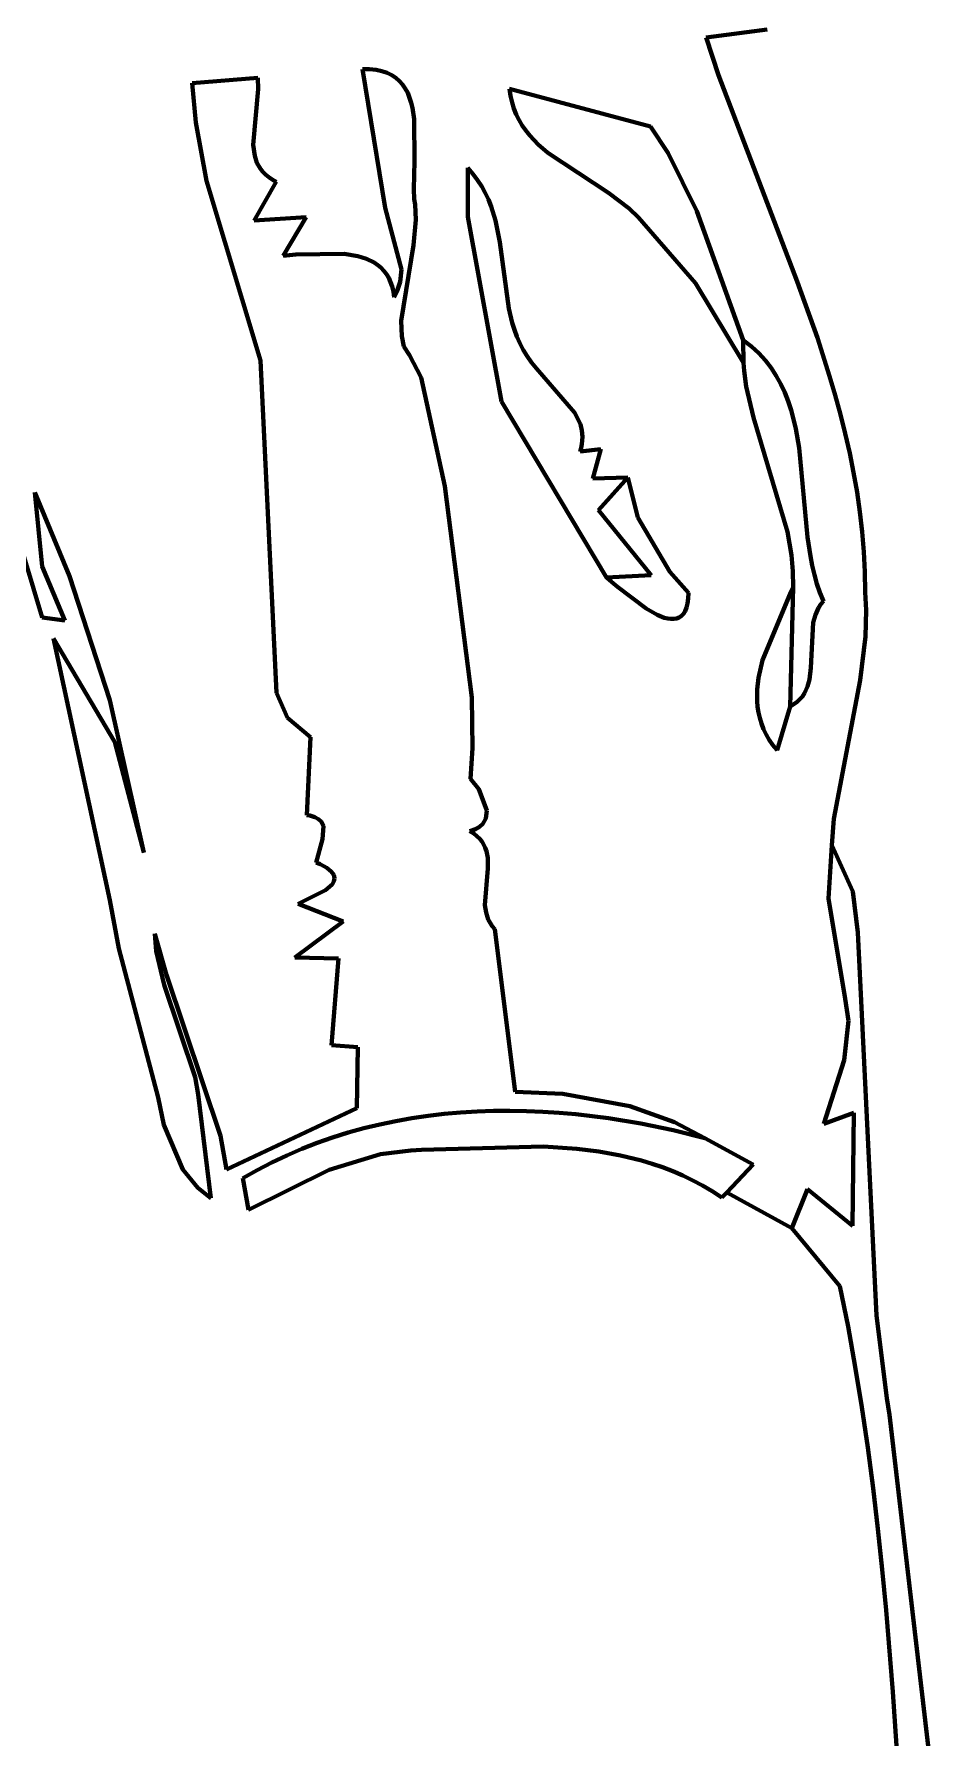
# Model space of a CAD drawing. Header units: millimetres. Extents: x 0 to 8.5, y 0 to 13.2.
# Drawn here: x 6.471 to 7.244, y 4.663 to 6.113 of the extents above; entities that cross this region are included whole.
import ezdxf

# ---------------------------------------------------------------- set-up
doc = ezdxf.new("R2010")
doc.units = ezdxf.units.MM
for name, color, linetype, lineweight in [('color#060606ff', 7, 'CONTINUOUS', 100), ('color#5c5c5cff', 7, 'CONTINUOUS', 100), ('color#aeaeaeff', 7, 'CONTINUOUS', 100), ('color#ffffffff', 7, 'CONTINUOUS', 100)]:
    doc.layers.add(name, color=color, linetype=linetype, lineweight=lineweight)

msp = doc.modelspace()

# ---------------------------------------------------------------- linework, layer by layer
at = {"layer": 'color#060606ff'}
for p, q in [((7.0951, 6.1164), (7.043, 6.1098)), ((7.043, 6.1098), (7.0537, 6.0777)), ((6.6613, 6.0753), (6.6055, 6.0709)), ((6.6617, 6.0657), (6.6613, 6.0753)), ((6.7566, 6.0828), (6.7506, 6.0828)), ((6.7506, 6.0828), (6.7697, 5.9648)), ((6.7621, 6.0823), (6.7566, 6.0828)), ((6.767, 6.0812), (6.7621, 6.0823)), ((6.7715, 6.0797), (6.767, 6.0812)), ((6.7754, 6.0778), (6.7715, 6.0797)), ((6.779, 6.0754), (6.7754, 6.0778)), ((6.782, 6.0727), (6.779, 6.0754)), ((7.0537, 6.0777), (7.1206, 5.9022)), ((6.6055, 6.0709), (6.6086, 6.0373)), ((6.6574, 6.0183), (6.6617, 6.0657)), ((6.7847, 6.0696), (6.782, 6.0727)), ((6.787, 6.0662), (6.7847, 6.0696)), ((6.789, 6.0625), (6.787, 6.0662)), ((6.7906, 6.0585), (6.789, 6.0625)), ((6.8758, 6.066), (6.8766, 6.0601)), ((6.9957, 6.0341), (6.8758, 6.066)), ((6.8766, 6.0601), (6.8779, 6.0545)), ((6.792, 6.0542), (6.7906, 6.0585)), ((6.793, 6.0498), (6.792, 6.0542)), ((6.7945, 6.0403), (6.793, 6.0498)), ((6.8779, 6.0545), (6.8795, 6.0492)), ((6.8795, 6.0492), (6.8815, 6.0442)), ((6.6086, 6.0373), (6.6177, 5.9878)), ((6.7948, 6.0046), (6.7945, 6.0403)), ((6.8815, 6.0442), (6.8839, 6.0394)), ((6.8839, 6.0394), (6.8866, 6.0349)), ((6.8866, 6.0349), (6.8896, 6.0306)), ((6.8896, 6.0306), (6.8929, 6.0264)), ((7.0107, 6.0112), (6.9957, 6.0341)), ((6.6588, 6.009), (6.6574, 6.0183)), ((6.8929, 6.0264), (6.9002, 6.0188)), ((6.9002, 6.0188), (6.9084, 6.0117)), ((6.6607, 6.0032), (6.6588, 6.009)), ((6.6638, 5.9979), (6.6607, 6.0032)), ((6.7942, 5.9806), (6.7948, 6.0046)), ((6.9084, 6.0117), (6.9601, 5.9775)), ((7.0351, 5.962), (7.0107, 6.0112)), ((6.6177, 5.9878), (6.6637, 5.835)), ((6.6583, 5.9539), (6.6771, 5.9869)), ((6.6657, 5.9954), (6.6638, 5.9979)), ((6.668, 5.9931), (6.6657, 5.9954)), ((6.6707, 5.9909), (6.668, 5.9931)), ((6.6737, 5.9888), (6.6707, 5.9909)), ((6.6771, 5.9869), (6.6737, 5.9888)), ((6.8401, 5.9988), (6.8403, 5.9571)), ((6.8446, 5.9937), (6.8401, 5.9988)), ((6.8485, 5.9884), (6.8446, 5.9937)), ((6.852, 5.983), (6.8485, 5.9884)), ((6.7946, 5.9722), (6.7942, 5.9806)), ((6.8551, 5.9775), (6.852, 5.983)), ((6.8578, 5.9718), (6.8551, 5.9775)), ((6.9601, 5.9775), (6.9777, 5.9641)), ((6.7697, 5.9648), (6.7838, 5.9124)), ((6.7953, 5.9677), (6.7946, 5.9722)), ((6.796, 5.9545), (6.7953, 5.9677)), ((6.8601, 5.966), (6.8578, 5.9718)), ((6.8637, 5.9541), (6.8601, 5.966)), ((6.9777, 5.9641), (6.9854, 5.9566)), ((7.0747, 5.8523), (7.0351, 5.962)), ((6.7027, 5.957), (6.6583, 5.9539)), ((6.6829, 5.9241), (6.7027, 5.957)), ((6.7939, 5.9329), (6.796, 5.9545)), ((6.8403, 5.9571), (6.8689, 5.7999)), ((6.8674, 5.9357), (6.8637, 5.9541)), ((6.9854, 5.9566), (7.034, 5.9007)), ((6.7835, 5.8687), (6.7939, 5.9329)), ((6.8751, 5.8792), (6.8674, 5.9357)), ((6.6937, 5.925), (6.6829, 5.9241)), ((6.7349, 5.9258), (6.6937, 5.925)), ((6.7467, 5.9237), (6.7349, 5.9258)), ((6.7539, 5.9214), (6.7467, 5.9237)), ((6.7605, 5.9182), (6.7539, 5.9214)), ((6.7635, 5.9161), (6.7605, 5.9182)), ((6.7662, 5.9139), (6.7635, 5.9161)), ((6.7687, 5.9113), (6.7662, 5.9139)), ((6.7709, 5.9084), (6.7687, 5.9113)), ((6.7729, 5.9052), (6.7709, 5.9084)), ((6.7745, 5.9017), (6.7729, 5.9052)), ((6.7758, 5.8978), (6.7745, 5.9017)), ((6.7827, 5.9019), (6.7801, 5.8941)), ((6.7838, 5.9124), (6.7827, 5.9019)), ((7.034, 5.9007), (7.0748, 5.8329)), ((7.1206, 5.9022), (7.1378, 5.8541)), ((6.7768, 5.8936), (6.7758, 5.8978)), ((6.7774, 5.8889), (6.7768, 5.8936)), ((6.7801, 5.8941), (6.7774, 5.8889)), ((6.878, 5.8671), (6.8751, 5.8792)), ((6.7841, 5.8556), (6.7835, 5.8687)), ((6.8799, 5.8611), (6.878, 5.8671)), ((6.882, 5.8553), (6.8799, 5.8611)), ((6.7857, 5.8467), (6.7841, 5.8556)), ((6.7906, 5.8395), (6.7857, 5.8467)), ((6.8845, 5.8496), (6.882, 5.8553)), ((6.8874, 5.844), (6.8845, 5.8496)), ((6.8907, 5.8385), (6.8874, 5.844)), ((7.0817, 5.8468), (7.0747, 5.8523)), ((7.0879, 5.8411), (7.0817, 5.8468)), ((7.1378, 5.8541), (7.1482, 5.8217)), ((6.6637, 5.835), (6.6772, 5.5522)), ((6.8005, 5.8204), (6.7906, 5.8395)), ((6.8945, 5.8332), (6.8907, 5.8385)), ((6.8988, 5.8281), (6.8945, 5.8332)), ((6.9311, 5.7906), (6.8988, 5.8281)), ((7.0748, 5.8329), (7.0754, 5.8262)), ((7.0935, 5.835), (7.0879, 5.8411)), ((7.0984, 5.8286), (7.0935, 5.835)), ((7.1028, 5.8219), (7.0984, 5.8286)), ((6.8205, 5.7279), (6.8005, 5.8204)), ((7.0754, 5.8262), (7.0773, 5.8128)), ((7.0773, 5.8128), (7.0833, 5.7865)), ((7.1067, 5.8149), (7.1028, 5.8219)), ((7.11, 5.8077), (7.1067, 5.8149)), ((7.1482, 5.8217), (7.153, 5.8055)), ((6.8689, 5.7999), (6.9584, 5.6503)), ((7.1129, 5.8003), (7.11, 5.8077)), ((7.1154, 5.7927), (7.1129, 5.8003)), ((7.153, 5.8055), (7.1575, 5.7891)), ((6.936, 5.7808), (6.9311, 5.7906)), ((7.0833, 5.7865), (7.1124, 5.6891)), ((7.1176, 5.7849), (7.1154, 5.7927)), ((7.1194, 5.7769), (7.1176, 5.7849)), ((7.1575, 5.7891), (7.1616, 5.7727)), ((6.9374, 5.7755), (6.936, 5.7808)), ((6.9379, 5.7699), (6.9374, 5.7755)), ((6.9374, 5.7638), (6.9379, 5.7699)), ((7.1222, 5.7606), (7.1194, 5.7769)), ((7.1616, 5.7727), (7.1653, 5.7562)), ((6.4778, 5.6164), (6.4343, 5.7613)), ((6.9358, 5.7574), (6.9368, 5.7607)), ((6.9534, 5.7596), (6.9358, 5.7574)), ((6.9368, 5.7607), (6.9374, 5.7638)), ((6.9467, 5.7345), (6.9534, 5.7596)), ((7.1295, 5.6847), (7.1222, 5.7606)), ((7.1653, 5.7562), (7.1687, 5.7396)), ((6.8436, 5.5482), (6.8205, 5.7279)), ((6.9763, 5.7355), (6.9467, 5.7345)), ((6.985, 5.7014), (6.9763, 5.7355)), ((7.1687, 5.7396), (7.1716, 5.7229)), ((6.5012, 5.6514), (6.4717, 5.7227)), ((6.4717, 5.7227), (6.4779, 5.6596)), ((7.1716, 5.7229), (7.174, 5.7061)), ((7.0123, 5.655), (6.985, 5.7014)), ((7.174, 5.7061), (7.176, 5.6892)), ((7.1124, 5.6891), (7.1158, 5.6692)), ((7.1319, 5.6684), (7.1295, 5.6847)), ((7.176, 5.6892), (7.1774, 5.6722)), ((7.1158, 5.6692), (7.117, 5.6558)), ((7.1334, 5.6604), (7.1319, 5.6684)), ((7.1774, 5.6722), (7.1782, 5.655)), ((6.4779, 5.6596), (6.497, 5.6136)), ((7.028, 5.6373), (7.0123, 5.655)), ((7.117, 5.6558), (7.1172, 5.6421)), ((7.1353, 5.6525), (7.1334, 5.6604)), ((7.1782, 5.655), (7.1785, 5.6377)), ((6.5355, 5.546), (6.5012, 5.6514)), ((6.9584, 5.6503), (6.9626, 5.6467)), ((6.9626, 5.6467), (6.9676, 5.6425)), ((6.9676, 5.6425), (6.992, 5.6239)), ((7.1172, 5.6421), (7.1151, 5.6377)), ((7.1374, 5.6449), (7.1353, 5.6525)), ((7.14, 5.6374), (7.1374, 5.6449)), ((7.0252, 5.6218), (7.0264, 5.6247)), ((7.0264, 5.6247), (7.0272, 5.6283)), ((7.0272, 5.6283), (7.0278, 5.6325)), ((7.0278, 5.6325), (7.028, 5.6373)), ((7.1151, 5.6377), (7.0912, 5.5799)), ((7.1361, 5.6185), (7.1389, 5.6246)), ((7.1389, 5.6246), (7.1408, 5.6275)), ((7.1429, 5.6302), (7.14, 5.6374)), ((7.1408, 5.6275), (7.1429, 5.6302)), ((7.1785, 5.6377), (7.1793, 5.6226)), ((6.497, 5.6136), (6.4778, 5.6164)), ((6.992, 5.6239), (7.0015, 5.6185)), ((7.0015, 5.6185), (7.0075, 5.6161)), ((7.0075, 5.6161), (7.0104, 5.6154)), ((7.0104, 5.6154), (7.0131, 5.615)), ((7.0131, 5.615), (7.0156, 5.615)), ((7.0156, 5.615), (7.018, 5.6154)), ((7.018, 5.6154), (7.0201, 5.6163)), ((7.0201, 5.6163), (7.0221, 5.6176)), ((7.0221, 5.6176), (7.0238, 5.6194)), ((7.0238, 5.6194), (7.0252, 5.6218)), ((7.1323, 5.5735), (7.1343, 5.612)), ((7.1343, 5.612), (7.1361, 5.6185)), ((7.1793, 5.6226), (7.1787, 5.6001)), ((6.5354, 5.3758), (6.4874, 5.5984)), ((6.4874, 5.5984), (6.5396, 5.5102)), ((7.1787, 5.6001), (7.1742, 5.563)), ((7.0912, 5.5799), (7.0878, 5.565)), ((7.1312, 5.5636), (7.1323, 5.5735)), ((6.6772, 5.5522), (6.6867, 5.531)), ((7.0866, 5.5551), (7.0865, 5.5452)), ((7.0878, 5.565), (7.0866, 5.5551)), ((7.1268, 5.5518), (7.1295, 5.5575)), ((7.1295, 5.5575), (7.1312, 5.5636)), ((7.1742, 5.563), (7.1519, 5.445)), ((6.5645, 5.4163), (6.5355, 5.546)), ((6.8442, 5.5051), (6.8436, 5.5482)), ((7.0865, 5.5452), (7.0869, 5.5404)), ((7.0869, 5.5404), (7.0876, 5.5355)), ((7.1035, 5.5033), (7.1146, 5.5406)), ((7.1146, 5.5406), (7.1178, 5.5425)), ((7.1178, 5.5425), (7.1206, 5.5445)), ((7.1206, 5.5445), (7.123, 5.5468)), ((7.123, 5.5468), (7.1251, 5.5492)), ((7.1251, 5.5492), (7.1268, 5.5518)), ((6.6867, 5.531), (6.7064, 5.5145)), ((7.0876, 5.5355), (7.0887, 5.5308)), ((7.0887, 5.5308), (7.0901, 5.526)), ((7.0901, 5.526), (7.0919, 5.5213)), ((6.5396, 5.5102), (6.5645, 5.4163)), ((6.7064, 5.5145), (6.703, 5.4482)), ((7.0919, 5.5213), (7.0942, 5.5167)), ((7.0942, 5.5167), (7.0969, 5.5122)), ((7.0969, 5.5122), (7.1, 5.5077)), ((6.8426, 5.4791), (6.8442, 5.5051)), ((7.1, 5.5077), (7.1035, 5.5033)), ((6.8496, 5.4703), (6.8426, 5.4791)), ((6.8563, 5.4522), (6.8496, 5.4703)), ((6.8555, 5.4453), (6.8563, 5.4522)), ((6.703, 5.4482), (6.7056, 5.4477)), ((6.7056, 5.4477), (6.71, 5.4464)), ((6.71, 5.4464), (6.7132, 5.4447)), ((6.7132, 5.4447), (6.7155, 5.4425)), ((6.7155, 5.4425), (6.7173, 5.4387)), ((6.7173, 5.4387), (6.7165, 5.4278)), ((6.842, 5.4346), (6.8466, 5.4362)), ((6.8466, 5.4362), (6.8502, 5.4383)), ((6.8502, 5.4383), (6.853, 5.4408)), ((6.853, 5.4408), (6.8555, 5.4453)), ((7.1519, 5.445), (7.1501, 5.4225)), ((6.7165, 5.4278), (6.7111, 5.4079)), ((6.8453, 5.4325), (6.842, 5.4346)), ((6.848, 5.4302), (6.8453, 5.4325)), ((6.8504, 5.4279), (6.848, 5.4302)), ((6.8523, 5.4254), (6.8504, 5.4279)), ((6.8539, 5.4229), (6.8523, 5.4254)), ((6.8551, 5.4202), (6.8539, 5.4229)), ((7.1501, 5.4225), (7.1474, 5.3771)), ((6.7111, 5.4079), (6.7146, 5.4063)), ((6.8561, 5.4175), (6.8551, 5.4202)), ((6.8571, 5.4118), (6.8561, 5.4175)), ((6.8572, 5.4028), (6.8571, 5.4118)), ((6.7146, 5.4063), (6.7176, 5.4048)), ((6.7176, 5.4048), (6.7201, 5.4032)), ((6.7201, 5.4032), (6.7222, 5.4017)), ((6.7222, 5.4017), (6.7239, 5.4002)), ((6.7239, 5.4002), (6.7251, 5.3987)), ((6.7251, 5.3987), (6.726, 5.3973)), ((6.726, 5.3973), (6.7265, 5.3959)), ((6.7267, 5.3945), (6.7262, 5.3918)), ((6.7265, 5.3959), (6.7267, 5.3945)), ((6.8547, 5.3714), (6.8572, 5.4028)), ((6.719, 5.3844), (6.6958, 5.3728)), ((6.7246, 5.3892), (6.719, 5.3844)), ((6.7262, 5.3918), (6.7246, 5.3892)), ((6.5432, 5.3348), (6.5354, 5.3758)), ((6.6958, 5.3728), (6.7342, 5.3575)), ((6.8557, 5.3653), (6.8547, 5.3714)), ((6.8576, 5.3594), (6.8557, 5.3653)), ((7.1474, 5.3771), (7.1616, 5.2919)), ((6.7342, 5.3575), (6.693, 5.3271)), ((6.8591, 5.3566), (6.8576, 5.3594)), ((6.861, 5.3538), (6.8591, 5.3566)), ((6.8632, 5.3511), (6.861, 5.3538)), ((6.8804, 5.2128), (6.8632, 5.3511)), ((6.5767, 5.2079), (6.5432, 5.3348)), ((6.5836, 5.3123), (6.5737, 5.3471)), ((6.5737, 5.3471), (6.5749, 5.3323)), ((6.5749, 5.3323), (6.5816, 5.3038)), ((6.693, 5.3271), (6.7302, 5.3261)), ((6.7302, 5.3261), (6.7242, 5.2525)), ((6.6295, 5.1752), (6.5836, 5.3123)), ((6.5816, 5.3038), (6.6082, 5.2251)), ((7.1616, 5.2919), (7.1642, 5.2731)), ((7.1642, 5.2731), (7.1606, 5.2396)), ((6.7242, 5.2525), (6.7465, 5.2508)), ((6.7465, 5.2508), (6.7458, 5.1989)), ((7.1606, 5.2396), (7.1433, 5.1856)), ((6.6082, 5.2251), (6.6105, 5.2105)), ((6.5815, 5.1846), (6.5767, 5.2079)), ((6.6105, 5.2105), (6.6214, 5.1224)), ((6.9211, 5.2109), (6.8804, 5.2128)), ((6.9781, 5.2006), (6.9211, 5.2109)), ((6.7458, 5.1989), (6.6348, 5.1467)), ((7.0162, 5.1869), (6.9781, 5.2006)), ((7.1433, 5.1856), (7.1688, 5.1948)), ((7.1688, 5.1948), (7.1678, 5.0986)), ((6.5975, 5.1467), (6.5815, 5.1846)), ((6.6348, 5.1467), (6.6295, 5.1752)), ((7.042, 5.1733), (7.0162, 5.1869)), ((7.0831, 5.1509), (7.042, 5.1733)), ((6.6104, 5.131), (6.5975, 5.1467)), ((7.0606, 5.1272), (7.0831, 5.1509)), ((6.6214, 5.1224), (6.6104, 5.131)), ((7.1162, 5.0968), (7.0606, 5.1272)), ((7.1294, 5.1298), (7.1162, 5.0968)), ((7.1678, 5.0986), (7.1294, 5.1298))]:
    msp.add_line(p, q, dxfattribs=at)
at = {"layer": 'color#5c5c5cff'}
for p, q in [((7.0747, 5.8523), (7.0817, 5.8468)), ((7.0748, 5.8329), (7.0747, 5.8523)), ((7.0817, 5.8468), (7.0879, 5.8411)), ((7.0754, 5.8262), (7.0748, 5.8329)), ((7.0879, 5.8411), (7.0935, 5.835)), ((7.0935, 5.835), (7.0984, 5.8286)), ((7.0984, 5.8286), (7.1028, 5.8219)), ((7.0773, 5.8128), (7.0754, 5.8262)), ((7.0833, 5.7865), (7.0773, 5.8128)), ((7.1028, 5.8219), (7.1067, 5.8149)), ((7.1067, 5.8149), (7.11, 5.8077)), ((7.11, 5.8077), (7.1129, 5.8003)), ((7.1129, 5.8003), (7.1154, 5.7927)), ((7.1124, 5.6891), (7.0833, 5.7865)), ((7.1154, 5.7927), (7.1176, 5.7849)), ((7.1176, 5.7849), (7.1194, 5.7769)), ((7.1194, 5.7769), (7.1222, 5.7606)), ((7.1222, 5.7606), (7.1295, 5.6847)), ((6.9514, 5.7077), (6.9763, 5.7355)), ((6.9763, 5.7355), (6.985, 5.7014)), ((6.9962, 5.6522), (6.9514, 5.7077)), ((6.985, 5.7014), (7.0123, 5.655)), ((7.1158, 5.6692), (7.1124, 5.6891)), ((7.1295, 5.6847), (7.1319, 5.6684)), ((7.117, 5.6558), (7.1158, 5.6692)), ((7.1319, 5.6684), (7.1334, 5.6604)), ((7.0123, 5.655), (7.028, 5.6373)), ((7.1172, 5.6421), (7.117, 5.6558)), ((7.1334, 5.6604), (7.1353, 5.6525)), ((6.9584, 5.6503), (6.9962, 5.6522)), ((6.9626, 5.6467), (6.9584, 5.6503)), ((6.9676, 5.6425), (6.9626, 5.6467)), ((6.992, 5.6239), (6.9676, 5.6425)), ((7.1146, 5.5406), (7.1172, 5.6421)), ((7.1353, 5.6525), (7.1374, 5.6449)), ((7.1374, 5.6449), (7.14, 5.6374)), ((7.0264, 5.6247), (7.0252, 5.6218)), ((7.0272, 5.6283), (7.0264, 5.6247)), ((7.0278, 5.6325), (7.0272, 5.6283)), ((7.028, 5.6373), (7.0278, 5.6325)), ((7.1389, 5.6246), (7.1361, 5.6185)), ((7.1408, 5.6275), (7.1389, 5.6246)), ((7.14, 5.6374), (7.1429, 5.6302)), ((7.1429, 5.6302), (7.1408, 5.6275)), ((7.0015, 5.6185), (6.992, 5.6239)), ((7.0075, 5.6161), (7.0015, 5.6185)), ((7.0104, 5.6154), (7.0075, 5.6161)), ((7.0131, 5.615), (7.0104, 5.6154)), ((7.0156, 5.615), (7.0131, 5.615)), ((7.018, 5.6154), (7.0156, 5.615)), ((7.0201, 5.6163), (7.018, 5.6154)), ((7.0221, 5.6176), (7.0201, 5.6163)), ((7.0238, 5.6194), (7.0221, 5.6176)), ((7.0252, 5.6218), (7.0238, 5.6194)), ((7.1343, 5.612), (7.1323, 5.5735)), ((7.1361, 5.6185), (7.1343, 5.612)), ((7.1323, 5.5735), (7.1312, 5.5636)), ((7.1295, 5.5575), (7.1268, 5.5518)), ((7.1312, 5.5636), (7.1295, 5.5575)), ((7.1178, 5.5425), (7.1146, 5.5406)), ((7.1206, 5.5445), (7.1178, 5.5425)), ((7.123, 5.5468), (7.1206, 5.5445)), ((7.1251, 5.5492), (7.123, 5.5468)), ((7.1268, 5.5518), (7.1251, 5.5492)), ((7.1474, 5.3771), (7.1501, 5.4225)), ((7.1501, 5.4225), (7.1679, 5.3833)), ((7.1679, 5.3833), (7.1723, 5.3482)), ((7.1616, 5.2919), (7.1474, 5.3771)), ((7.1723, 5.3482), (7.1882, 5.0224)), ((7.1642, 5.2731), (7.1616, 5.2919)), ((7.1606, 5.2396), (7.1642, 5.2731)), ((7.1433, 5.1856), (7.1606, 5.2396)), ((7.1688, 5.1948), (7.1433, 5.1856)), ((7.1678, 5.0986), (7.1688, 5.1948)), ((7.1162, 5.0968), (7.1294, 5.1298)), ((7.1294, 5.1298), (7.1678, 5.0986)), ((7.157, 5.0473), (7.1162, 5.0968)), ((7.1639, 5.0131), (7.157, 5.0473)), ((7.1882, 5.0224), (7.197, 4.952)), ((7.1701, 4.9788), (7.1639, 5.0131)), ((7.1757, 4.9445), (7.1701, 4.9788)), ((7.1807, 4.91), (7.1757, 4.9445)), ((7.197, 4.952), (7.1992, 4.938)), ((7.1992, 4.938), (7.2439, 4.5553)), ((7.1853, 4.8756), (7.1807, 4.91)), ((7.1894, 4.841), (7.1853, 4.8756)), ((7.1931, 4.8064), (7.1894, 4.841)), ((7.1964, 4.7718), (7.1931, 4.8064)), ((7.2021, 4.7023), (7.1964, 4.7718)), ((7.209, 4.598), (7.2021, 4.7023))]:
    msp.add_line(p, q, dxfattribs=at)
at = {"layer": 'color#aeaeaeff'}
for p, q in [((6.7789, 5.1878), (6.7926, 5.1903)), ((6.7926, 5.1903), (6.8064, 5.1923)), ((6.8064, 5.1923), (6.8202, 5.1939)), ((6.8202, 5.1939), (6.8341, 5.1951)), ((6.8341, 5.1951), (6.8481, 5.196)), ((6.8481, 5.196), (6.8621, 5.1965)), ((6.8621, 5.1965), (6.8761, 5.1966)), ((6.8761, 5.1966), (6.8901, 5.1964)), ((6.8901, 5.1964), (6.9041, 5.1958)), ((6.9041, 5.1958), (6.9181, 5.1949)), ((6.9181, 5.1949), (6.9321, 5.1937)), ((6.9321, 5.1937), (6.96, 5.1903)), ((6.96, 5.1903), (6.9876, 5.1858)), ((6.7251, 5.1739), (6.7384, 5.178)), ((6.7384, 5.178), (6.7518, 5.1817)), ((6.7518, 5.1817), (6.7653, 5.185)), ((6.7653, 5.185), (6.7789, 5.1878)), ((6.9876, 5.1858), (7.015, 5.1801)), ((7.015, 5.1801), (7.042, 5.1733)), ((6.6861, 5.1587), (6.699, 5.1642)), ((6.699, 5.1642), (6.712, 5.1693)), ((6.712, 5.1693), (6.7251, 5.1739)), ((6.7916, 5.1627), (6.766, 5.1596)), ((6.8008, 5.1633), (6.7916, 5.1627)), ((6.9047, 5.1661), (6.8008, 5.1633)), ((6.933, 5.1642), (6.9047, 5.1661)), ((6.9517, 5.1619), (6.933, 5.1642)), ((6.9701, 5.1586), (6.9517, 5.1619)), ((7.042, 5.1733), (7.0831, 5.1509)), ((6.6486, 5.1392), (6.6609, 5.1462)), ((6.7221, 5.1464), (6.6534, 5.1123)), ((6.6609, 5.1462), (6.6734, 5.1527)), ((6.6734, 5.1527), (6.6861, 5.1587)), ((6.766, 5.1596), (6.7221, 5.1464)), ((6.9882, 5.1542), (6.9701, 5.1586)), ((6.9971, 5.1515), (6.9882, 5.1542)), ((7.006, 5.1485), (6.9971, 5.1515)), ((7.0147, 5.1452), (7.006, 5.1485)), ((7.0831, 5.1509), (7.0606, 5.1272)), ((6.6534, 5.1123), (6.6486, 5.1392)), ((7.0233, 5.1415), (7.0147, 5.1452)), ((7.0318, 5.1374), (7.0233, 5.1415)), ((7.0401, 5.133), (7.0318, 5.1374)), ((7.0483, 5.1281), (7.0401, 5.133)), ((7.0564, 5.1228), (7.0483, 5.1281)), ((7.0606, 5.1272), (7.0564, 5.1228))]:
    msp.add_line(p, q, dxfattribs=at)
at = {"layer": 'color#ffffffff'}
for p, q in [((7.043, 6.1098), (7.0951, 6.1164)), ((7.0537, 6.0777), (7.043, 6.1098)), ((6.6055, 6.0709), (6.6613, 6.0753)), ((6.6613, 6.0753), (6.6617, 6.0657)), ((6.7697, 5.9648), (6.7506, 6.0828)), ((6.7506, 6.0828), (6.7566, 6.0828)), ((6.7566, 6.0828), (6.7621, 6.0823)), ((6.7621, 6.0823), (6.767, 6.0812)), ((6.767, 6.0812), (6.7715, 6.0797)), ((6.7715, 6.0797), (6.7754, 6.0778)), ((6.7754, 6.0778), (6.779, 6.0754)), ((6.779, 6.0754), (6.782, 6.0727)), ((7.1206, 5.9022), (7.0537, 6.0777)), ((6.6086, 6.0373), (6.6055, 6.0709)), ((6.6617, 6.0657), (6.6574, 6.0183)), ((6.782, 6.0727), (6.7847, 6.0696)), ((6.7847, 6.0696), (6.787, 6.0662)), ((6.787, 6.0662), (6.789, 6.0625)), ((6.789, 6.0625), (6.7906, 6.0585)), ((6.8758, 6.066), (6.9957, 6.0341)), ((6.8766, 6.0601), (6.8758, 6.066)), ((6.8779, 6.0545), (6.8766, 6.0601)), ((6.7906, 6.0585), (6.792, 6.0542)), ((6.792, 6.0542), (6.793, 6.0498)), ((6.793, 6.0498), (6.7945, 6.0403)), ((6.8795, 6.0492), (6.8779, 6.0545)), ((6.8815, 6.0442), (6.8795, 6.0492)), ((6.6177, 5.9878), (6.6086, 6.0373)), ((6.7945, 6.0403), (6.7948, 6.0046)), ((6.8839, 6.0394), (6.8815, 6.0442)), ((6.8866, 6.0349), (6.8839, 6.0394)), ((6.8896, 6.0306), (6.8866, 6.0349)), ((6.8929, 6.0264), (6.8896, 6.0306)), ((6.9957, 6.0341), (7.0107, 6.0112)), ((6.6574, 6.0183), (6.6588, 6.009)), ((6.9002, 6.0188), (6.8929, 6.0264)), ((6.9084, 6.0117), (6.9002, 6.0188)), ((6.6588, 6.009), (6.6607, 6.0032)), ((6.6607, 6.0032), (6.6638, 5.9979)), ((6.7948, 6.0046), (6.7942, 5.9806)), ((6.9601, 5.9775), (6.9084, 6.0117)), ((7.0107, 6.0112), (7.0351, 5.962)), ((6.6637, 5.835), (6.6177, 5.9878)), ((6.6771, 5.9869), (6.6583, 5.9539)), ((6.6638, 5.9979), (6.6657, 5.9954)), ((6.6657, 5.9954), (6.668, 5.9931)), ((6.668, 5.9931), (6.6707, 5.9909)), ((6.6707, 5.9909), (6.6737, 5.9888)), ((6.6737, 5.9888), (6.6771, 5.9869)), ((6.8401, 5.9988), (6.8446, 5.9937)), ((6.8403, 5.9571), (6.8401, 5.9988)), ((6.8446, 5.9937), (6.8485, 5.9884)), ((6.8485, 5.9884), (6.852, 5.983)), ((6.7942, 5.9806), (6.7946, 5.9722)), ((6.852, 5.983), (6.8551, 5.9775)), ((6.8551, 5.9775), (6.8578, 5.9718)), ((6.9777, 5.9641), (6.9601, 5.9775)), ((6.7838, 5.9124), (6.7697, 5.9648)), ((6.7946, 5.9722), (6.7953, 5.9677)), ((6.7953, 5.9677), (6.796, 5.9545)), ((6.8578, 5.9718), (6.8601, 5.966)), ((6.8601, 5.966), (6.8637, 5.9541)), ((6.9854, 5.9566), (6.9777, 5.9641)), ((7.0351, 5.962), (7.0747, 5.8523)), ((6.6583, 5.9539), (6.7027, 5.957)), ((6.7027, 5.957), (6.6829, 5.9241)), ((6.796, 5.9545), (6.7939, 5.9329)), ((6.8689, 5.7999), (6.8403, 5.9571)), ((6.8637, 5.9541), (6.8674, 5.9357)), ((7.034, 5.9007), (6.9854, 5.9566)), ((6.7939, 5.9329), (6.7835, 5.8687)), ((6.8674, 5.9357), (6.8751, 5.8792)), ((6.6829, 5.9241), (6.6937, 5.925)), ((6.6937, 5.925), (6.7349, 5.9258)), ((6.7349, 5.9258), (6.7467, 5.9237)), ((6.7467, 5.9237), (6.7539, 5.9214)), ((6.7539, 5.9214), (6.7605, 5.9182)), ((6.7605, 5.9182), (6.7635, 5.9161)), ((6.7635, 5.9161), (6.7662, 5.9139)), ((6.7662, 5.9139), (6.7687, 5.9113)), ((6.7687, 5.9113), (6.7709, 5.9084)), ((6.7709, 5.9084), (6.7729, 5.9052)), ((6.7729, 5.9052), (6.7745, 5.9017)), ((6.7745, 5.9017), (6.7758, 5.8978)), ((6.7801, 5.8941), (6.7827, 5.9019)), ((6.7827, 5.9019), (6.7838, 5.9124)), ((7.0748, 5.8329), (7.034, 5.9007)), ((7.1378, 5.8541), (7.1206, 5.9022)), ((6.7758, 5.8978), (6.7768, 5.8936)), ((6.7768, 5.8936), (6.7774, 5.8889)), ((6.7774, 5.8889), (6.7801, 5.8941)), ((6.8751, 5.8792), (6.878, 5.8671)), ((6.7835, 5.8687), (6.7841, 5.8556)), ((6.878, 5.8671), (6.8799, 5.8611)), ((6.8799, 5.8611), (6.882, 5.8553)), ((6.7841, 5.8556), (6.7857, 5.8467)), ((6.7857, 5.8467), (6.7906, 5.8395)), ((6.882, 5.8553), (6.8845, 5.8496)), ((6.8845, 5.8496), (6.8874, 5.844)), ((6.8874, 5.844), (6.8907, 5.8385)), ((7.0747, 5.8523), (7.0748, 5.8329)), ((7.1482, 5.8217), (7.1378, 5.8541)), ((6.6772, 5.5522), (6.6637, 5.835)), ((6.7906, 5.8395), (6.8005, 5.8204)), ((6.8907, 5.8385), (6.8945, 5.8332)), ((6.8945, 5.8332), (6.8988, 5.8281)), ((6.8988, 5.8281), (6.9311, 5.7906)), ((6.8005, 5.8204), (6.8205, 5.7279)), ((7.153, 5.8055), (7.1482, 5.8217)), ((6.9584, 5.6503), (6.8689, 5.7999)), ((7.1575, 5.7891), (7.153, 5.8055)), ((6.9311, 5.7906), (6.936, 5.7808)), ((7.1616, 5.7727), (7.1575, 5.7891)), ((6.936, 5.7808), (6.9374, 5.7755)), ((6.9374, 5.7755), (6.9379, 5.7699)), ((6.9379, 5.7699), (6.9374, 5.7638)), ((7.1653, 5.7562), (7.1616, 5.7727)), ((6.4343, 5.7613), (6.4778, 5.6164)), ((6.9368, 5.7607), (6.9358, 5.7574)), ((6.9358, 5.7574), (6.9534, 5.7596)), ((6.9374, 5.7638), (6.9368, 5.7607)), ((6.9534, 5.7596), (6.9467, 5.7345)), ((7.1687, 5.7396), (7.1653, 5.7562)), ((6.8205, 5.7279), (6.8436, 5.5482)), ((6.9467, 5.7345), (6.9763, 5.7355)), ((6.9763, 5.7355), (6.9514, 5.7077)), ((7.1716, 5.7229), (7.1687, 5.7396)), ((6.4779, 5.6596), (6.4717, 5.7227)), ((6.4717, 5.7227), (6.5012, 5.6514)), ((7.174, 5.7061), (7.1716, 5.7229)), ((6.9514, 5.7077), (6.9962, 5.6522)), ((7.176, 5.6892), (7.174, 5.7061)), ((7.1774, 5.6722), (7.176, 5.6892)), ((7.1782, 5.655), (7.1774, 5.6722)), ((6.497, 5.6136), (6.4779, 5.6596)), ((7.1785, 5.6377), (7.1782, 5.655)), ((6.5012, 5.6514), (6.5355, 5.546)), ((6.9962, 5.6522), (6.9584, 5.6503)), ((7.1172, 5.6421), (7.1146, 5.5406)), ((7.1151, 5.6377), (7.1172, 5.6421)), ((7.0912, 5.5799), (7.1151, 5.6377)), ((7.1793, 5.6226), (7.1785, 5.6377)), ((6.4778, 5.6164), (6.497, 5.6136)), ((7.1787, 5.6001), (7.1793, 5.6226)), ((6.5396, 5.5102), (6.4874, 5.5984)), ((6.4874, 5.5984), (6.5354, 5.3758)), ((7.1742, 5.563), (7.1787, 5.6001)), ((7.0878, 5.565), (7.0912, 5.5799)), ((6.6867, 5.531), (6.6772, 5.5522)), ((7.0865, 5.5452), (7.0866, 5.5551)), ((7.0866, 5.5551), (7.0878, 5.565)), ((7.1519, 5.445), (7.1742, 5.563)), ((6.5355, 5.546), (6.5645, 5.4163)), ((6.8436, 5.5482), (6.8442, 5.5051)), ((7.0869, 5.5404), (7.0865, 5.5452)), ((7.0876, 5.5355), (7.0869, 5.5404)), ((7.1146, 5.5406), (7.1035, 5.5033)), ((6.7064, 5.5145), (6.6867, 5.531)), ((7.0887, 5.5308), (7.0876, 5.5355)), ((7.0901, 5.526), (7.0887, 5.5308)), ((7.0919, 5.5213), (7.0901, 5.526)), ((6.5645, 5.4163), (6.5396, 5.5102)), ((6.703, 5.4482), (6.7064, 5.5145)), ((7.0942, 5.5167), (7.0919, 5.5213)), ((7.0969, 5.5122), (7.0942, 5.5167)), ((7.1, 5.5077), (7.0969, 5.5122)), ((6.8442, 5.5051), (6.8426, 5.4791)), ((7.1035, 5.5033), (7.1, 5.5077)), ((6.8426, 5.4791), (6.8496, 5.4703)), ((6.8496, 5.4703), (6.8563, 5.4522)), ((6.8563, 5.4522), (6.8555, 5.4453)), ((6.7056, 5.4477), (6.703, 5.4482)), ((6.71, 5.4464), (6.7056, 5.4477)), ((6.7132, 5.4447), (6.71, 5.4464)), ((6.7155, 5.4425), (6.7132, 5.4447)), ((6.7173, 5.4387), (6.7155, 5.4425)), ((6.7165, 5.4278), (6.7173, 5.4387)), ((6.8466, 5.4362), (6.842, 5.4346)), ((6.8502, 5.4383), (6.8466, 5.4362)), ((6.853, 5.4408), (6.8502, 5.4383)), ((6.8555, 5.4453), (6.853, 5.4408)), ((7.1501, 5.4225), (7.1519, 5.445)), ((6.7111, 5.4079), (6.7165, 5.4278)), ((6.842, 5.4346), (6.8453, 5.4325)), ((6.8453, 5.4325), (6.848, 5.4302)), ((6.848, 5.4302), (6.8504, 5.4279)), ((6.8504, 5.4279), (6.8523, 5.4254)), ((6.8523, 5.4254), (6.8539, 5.4229)), ((6.8539, 5.4229), (6.8551, 5.4202)), ((7.1679, 5.3833), (7.1501, 5.4225)), ((6.7146, 5.4063), (6.7111, 5.4079)), ((6.8551, 5.4202), (6.8561, 5.4175)), ((6.8561, 5.4175), (6.8571, 5.4118)), ((6.8571, 5.4118), (6.8572, 5.4028)), ((6.7176, 5.4048), (6.7146, 5.4063)), ((6.7201, 5.4032), (6.7176, 5.4048)), ((6.7222, 5.4017), (6.7201, 5.4032)), ((6.7239, 5.4002), (6.7222, 5.4017)), ((6.7251, 5.3987), (6.7239, 5.4002)), ((6.726, 5.3973), (6.7251, 5.3987)), ((6.7265, 5.3959), (6.726, 5.3973)), ((6.7262, 5.3918), (6.7267, 5.3945)), ((6.7267, 5.3945), (6.7265, 5.3959)), ((6.8572, 5.4028), (6.8547, 5.3714)), ((6.6958, 5.3728), (6.719, 5.3844)), ((6.719, 5.3844), (6.7246, 5.3892)), ((6.7246, 5.3892), (6.7262, 5.3918)), ((7.1723, 5.3482), (7.1679, 5.3833)), ((6.5354, 5.3758), (6.5432, 5.3348)), ((6.7342, 5.3575), (6.6958, 5.3728)), ((6.8547, 5.3714), (6.8557, 5.3653)), ((6.8557, 5.3653), (6.8576, 5.3594)), ((6.693, 5.3271), (6.7342, 5.3575)), ((6.8576, 5.3594), (6.8591, 5.3566)), ((6.8591, 5.3566), (6.861, 5.3538)), ((6.861, 5.3538), (6.8632, 5.3511)), ((6.8632, 5.3511), (6.8804, 5.2128)), ((6.5432, 5.3348), (6.5767, 5.2079)), ((6.5749, 5.3323), (6.5737, 5.3471)), ((6.5737, 5.3471), (6.5836, 5.3123)), ((7.1882, 5.0224), (7.1723, 5.3482)), ((6.5816, 5.3038), (6.5749, 5.3323)), ((6.7302, 5.3261), (6.693, 5.3271)), ((6.7242, 5.2525), (6.7302, 5.3261)), ((6.5836, 5.3123), (6.6295, 5.1752)), ((6.6082, 5.2251), (6.5816, 5.3038)), ((6.7465, 5.2508), (6.7242, 5.2525)), ((6.7458, 5.1989), (6.7465, 5.2508)), ((6.6105, 5.2105), (6.6082, 5.2251)), ((6.5767, 5.2079), (6.5815, 5.1846)), ((6.6214, 5.1224), (6.6105, 5.2105)), ((6.8804, 5.2128), (6.9211, 5.2109)), ((6.9211, 5.2109), (6.9781, 5.2006)), ((6.6348, 5.1467), (6.7458, 5.1989)), ((6.7926, 5.1903), (6.7789, 5.1878)), ((6.8064, 5.1923), (6.7926, 5.1903)), ((6.8202, 5.1939), (6.8064, 5.1923)), ((6.8341, 5.1951), (6.8202, 5.1939)), ((6.8481, 5.196), (6.8341, 5.1951)), ((6.8621, 5.1965), (6.8481, 5.196)), ((6.8761, 5.1966), (6.8621, 5.1965)), ((6.8901, 5.1964), (6.8761, 5.1966)), ((6.9041, 5.1958), (6.8901, 5.1964)), ((6.9181, 5.1949), (6.9041, 5.1958)), ((6.9321, 5.1937), (6.9181, 5.1949)), ((6.96, 5.1903), (6.9321, 5.1937)), ((6.9876, 5.1858), (6.96, 5.1903)), ((6.9781, 5.2006), (7.0162, 5.1869)), ((6.5815, 5.1846), (6.5975, 5.1467)), ((6.6295, 5.1752), (6.6348, 5.1467)), ((6.7384, 5.178), (6.7251, 5.1739)), ((6.7518, 5.1817), (6.7384, 5.178)), ((6.7653, 5.185), (6.7518, 5.1817)), ((6.7789, 5.1878), (6.7653, 5.185)), ((7.015, 5.1801), (6.9876, 5.1858)), ((7.042, 5.1733), (7.015, 5.1801)), ((7.0162, 5.1869), (7.042, 5.1733)), ((6.699, 5.1642), (6.6861, 5.1587)), ((6.712, 5.1693), (6.699, 5.1642)), ((6.7251, 5.1739), (6.712, 5.1693)), ((6.766, 5.1596), (6.7916, 5.1627)), ((6.7916, 5.1627), (6.8008, 5.1633)), ((6.8008, 5.1633), (6.9047, 5.1661)), ((6.9047, 5.1661), (6.933, 5.1642)), ((6.933, 5.1642), (6.9517, 5.1619)), ((6.9517, 5.1619), (6.9701, 5.1586)), ((6.5975, 5.1467), (6.6104, 5.131)), ((6.6609, 5.1462), (6.6486, 5.1392)), ((6.6534, 5.1123), (6.7221, 5.1464)), ((6.6734, 5.1527), (6.6609, 5.1462)), ((6.6861, 5.1587), (6.6734, 5.1527)), ((6.7221, 5.1464), (6.766, 5.1596)), ((6.9701, 5.1586), (6.9882, 5.1542)), ((6.9882, 5.1542), (6.9971, 5.1515)), ((6.9971, 5.1515), (7.006, 5.1485)), ((7.006, 5.1485), (7.0147, 5.1452)), ((6.6486, 5.1392), (6.6534, 5.1123)), ((7.0147, 5.1452), (7.0233, 5.1415)), ((7.0233, 5.1415), (7.0318, 5.1374)), ((7.0318, 5.1374), (7.0401, 5.133)), ((7.0401, 5.133), (7.0483, 5.1281)), ((6.6104, 5.131), (6.6214, 5.1224)), ((7.0483, 5.1281), (7.0564, 5.1228)), ((7.0564, 5.1228), (7.0606, 5.1272)), ((7.0606, 5.1272), (7.1162, 5.0968)), ((7.1162, 5.0968), (7.157, 5.0473)), ((7.157, 5.0473), (7.1639, 5.0131)), ((7.197, 4.952), (7.1882, 5.0224)), ((7.1639, 5.0131), (7.1701, 4.9788)), ((7.1701, 4.9788), (7.1757, 4.9445)), ((7.1757, 4.9445), (7.1807, 4.91)), ((7.1992, 4.938), (7.197, 4.952)), ((7.2439, 4.5553), (7.1992, 4.938)), ((7.1807, 4.91), (7.1853, 4.8756)), ((7.1853, 4.8756), (7.1894, 4.841)), ((7.1894, 4.841), (7.1931, 4.8064)), ((7.1931, 4.8064), (7.1964, 4.7718)), ((7.1964, 4.7718), (7.2021, 4.7023)), ((7.2021, 4.7023), (7.209, 4.598))]:
    msp.add_line(p, q, dxfattribs=at)

doc.saveas('drawing.dxf')
